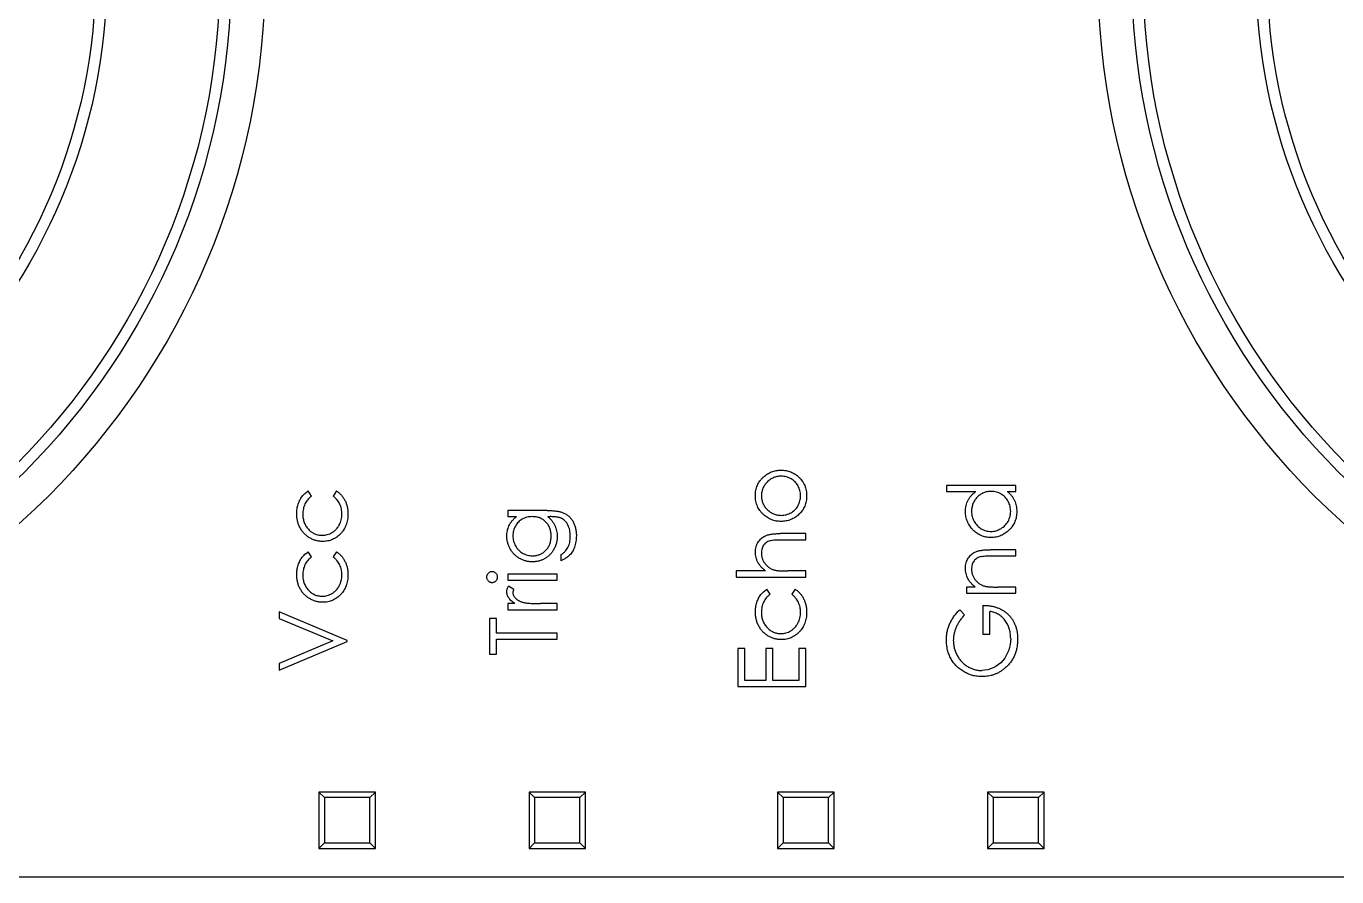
# Model space of a CAD drawing. Header units: millimetres. Extents: x 0 to 1189, y 0 to 841.
# Drawn here: x 247.9 to 321.5, y 386.9 to 434.6 of the extents above; entities that cross this region are included whole.
import ezdxf

# ---------------------------------------------------------------- set-up
doc = ezdxf.new("R2010")
doc.units = ezdxf.units.MM

msp = doc.modelspace()

# ---------------------------------------------------------------- linework, layer by layer
at = {"color": 7, "linetype": 'Continuous', "lineweight": 25}
for p, q in [((263.886, 408.244), (263.708, 408.53)), ((265.295, 408.53), (265.107, 408.244)), ((303.481, 408.847), (299.573, 408.847)), ((299.573, 408.847), (299.573, 408.506)), ((299.573, 408.506), (301.236, 408.506)), ((302.999, 408.506), (303.481, 408.506)), ((303.481, 408.506), (303.481, 408.847)), ((277.125, 407.431), (274.916, 407.431)), ((274.916, 407.431), (274.916, 407.089)), ((274.916, 407.089), (275.403, 407.089)), ((277.167, 407.089), (277.311, 407.089)), ((291.67, 406.137), (290.248, 406.137)), ((291.67, 405.795), (291.67, 406.137)), ((290.36, 405.795), (291.67, 405.795)), ((303.481, 405.233), (302.059, 405.233)), ((303.481, 404.891), (303.481, 405.233)), ((263.886, 404.825), (263.708, 405.111)), ((265.295, 405.111), (265.107, 404.825)), ((277.895, 404.94), (277.895, 404.598)), ((302.171, 404.891), (303.481, 404.891)), ((277.7, 403.865), (274.916, 403.865)), ((274.916, 403.865), (274.916, 403.523)), ((277.7, 403.523), (277.7, 403.865)), ((289.412, 404.036), (287.762, 404.036)), ((287.762, 404.036), (287.762, 403.694)), ((291.67, 404.036), (290.663, 404.036)), ((291.67, 403.694), (291.67, 404.036)), ((274.916, 403.523), (277.7, 403.523)), ((275.258, 402.994), (274.962, 403.181)), ((287.762, 403.694), (291.67, 403.694)), ((289.667, 402.724), (289.489, 403.01)), ((291.076, 403.01), (290.888, 402.724)), ((301.199, 403.132), (300.697, 403.132)), ((300.697, 403.132), (300.697, 402.791)), ((303.481, 403.132), (302.474, 403.132)), ((303.481, 402.791), (303.481, 403.132)), ((300.697, 402.791), (303.481, 402.791)), ((265.889, 400.128), (262.079, 401.74)), ((262.079, 401.74), (262.079, 401.374)), ((275.326, 402.204), (274.916, 402.204)), ((274.916, 402.204), (274.916, 401.862)), ((274.916, 401.862), (277.7, 401.862)), ((277.7, 402.204), (276.764, 402.204)), ((277.7, 401.862), (277.7, 402.204)), ((300.599, 401.569), (300.321, 401.862)), ((301.625, 402.107), (301.625, 400.495)), ((302.016, 400.495), (302.016, 401.765)), ((262.079, 401.374), (265.082, 400.104)), ((274.281, 401.374), (273.89, 401.374)), ((273.89, 401.374), (273.89, 399.371)), ((274.281, 400.544), (274.281, 401.374)), ((265.082, 400.104), (262.079, 398.834)), ((262.079, 398.468), (265.889, 400.08)), ((265.889, 400.08), (265.889, 400.128)), ((277.7, 400.544), (274.281, 400.544)), ((274.281, 400.202), (277.7, 400.202)), ((274.281, 399.371), (274.281, 400.202)), ((277.7, 400.202), (277.7, 400.544)), ((301.625, 400.495), (302.016, 400.495)), ((273.89, 399.371), (274.281, 399.371)), ((288.251, 399.689), (287.86, 399.689)), ((287.86, 399.689), (287.86, 397.54)), ((288.251, 397.882), (288.251, 399.689)), ((289.814, 399.689), (289.423, 399.689)), ((289.423, 399.689), (289.423, 397.882)), ((289.814, 397.882), (289.814, 399.689)), ((291.67, 399.689), (291.279, 399.689)), ((291.279, 399.689), (291.279, 397.882)), ((291.67, 397.54), (291.67, 399.689)), ((262.079, 398.834), (262.079, 398.468)), ((289.423, 397.882), (288.251, 397.882)), ((291.279, 397.882), (289.814, 397.882)), ((287.86, 397.54), (291.67, 397.54)), ((264.612, 391.306), (264.302, 391.617)), ((267.477, 391.617), (264.302, 391.617)), ((264.302, 391.617), (264.302, 388.442)), ((267.166, 391.306), (264.612, 391.306)), ((264.612, 391.306), (264.612, 388.753)), ((267.166, 391.306), (267.477, 391.617)), ((267.166, 388.753), (267.166, 391.306)), ((267.477, 388.442), (267.477, 391.617)), ((276.423, 391.306), (276.113, 391.617)), ((279.288, 391.617), (276.113, 391.617)), ((276.113, 391.617), (276.113, 388.442)), ((278.977, 391.306), (276.423, 391.306)), ((276.423, 391.306), (276.423, 388.753)), ((278.977, 391.306), (279.288, 391.617)), ((278.977, 388.753), (278.977, 391.306)), ((279.288, 388.442), (279.288, 391.617)), ((290.393, 391.306), (290.083, 391.617)), ((290.083, 391.617), (290.083, 388.442)), ((293.258, 391.617), (290.083, 391.617)), ((290.393, 391.306), (290.393, 388.753)), ((292.947, 391.306), (290.393, 391.306)), ((292.947, 391.306), (293.258, 391.617)), ((292.947, 388.753), (292.947, 391.306)), ((293.258, 388.442), (293.258, 391.617)), ((302.204, 391.306), (301.894, 391.617)), ((301.894, 391.617), (301.894, 388.442)), ((305.069, 391.617), (301.894, 391.617)), ((302.204, 391.306), (302.204, 388.753)), ((304.758, 391.306), (302.204, 391.306)), ((304.758, 391.306), (305.069, 391.617)), ((304.758, 388.753), (304.758, 391.306)), ((305.069, 388.442), (305.069, 391.617)), ((264.612, 388.753), (264.302, 388.442)), ((264.302, 388.442), (267.477, 388.442)), ((264.612, 388.753), (267.166, 388.753)), ((267.166, 388.753), (267.477, 388.442)), ((276.423, 388.753), (276.113, 388.442)), ((276.113, 388.442), (279.288, 388.442)), ((276.423, 388.753), (278.977, 388.753)), ((278.977, 388.753), (279.288, 388.442)), ((290.393, 388.753), (290.083, 388.442)), ((290.083, 388.442), (293.258, 388.442)), ((290.393, 388.753), (292.947, 388.753)), ((292.947, 388.753), (293.258, 388.442)), ((302.204, 388.753), (301.894, 388.442)), ((301.894, 388.442), (305.069, 388.442)), ((302.204, 388.753), (304.758, 388.753)), ((304.758, 388.753), (305.069, 388.442)), ((170.385, 386.855), (398.985, 386.855))]:
    msp.add_line(p, q, dxfattribs=at)
for centre, radius in [((219.685, 437.655), 41.593), ((349.685, 437.655), 41.593), ((219.685, 437.655), 39.688), ((219.685, 437.655), 39.053), ((349.685, 437.655), 39.688), ((349.685, 437.655), 39.053), ((219.685, 437.655), 32.703), ((349.685, 437.655), 32.703), ((219.685, 437.655), 32.068), ((349.685, 437.655), 32.068)]:
    msp.add_circle(centre, radius, dxfattribs=at)
for points, knots in [([(289.296, 409.321), (289.331, 409.351), (289.4, 409.411), (289.513, 409.489), (289.629, 409.555), (289.752, 409.609), (289.878, 409.651), (290.01, 409.681), (290.146, 409.699), (290.239, 409.701), (290.286, 409.702)], [0, 0, 0, 0, 0.128157, 0.253834, 0.376506, 0.498534, 0.621368, 0.744565, 0.870634, 1, 1, 1, 1]), ([(290.286, 409.702), (290.333, 409.701), (290.426, 409.699), (290.563, 409.679), (290.696, 409.648), (290.824, 409.604), (290.948, 409.547), (291.067, 409.477), (291.182, 409.395), (291.291, 409.301), (291.391, 409.197), (291.478, 409.085), (291.553, 408.966), (291.614, 408.839), (291.661, 408.705), (291.695, 408.564), (291.715, 408.416), (291.718, 408.315), (291.719, 408.263)], [0, 0, 0, 0, 0.062416, 0.123337, 0.183265, 0.243172, 0.302898, 0.363774, 0.425605, 0.489659, 0.553785, 0.616222, 0.677854, 0.739517, 0.802097, 0.865866, 0.931508, 1, 1, 1, 1]), ([(288.837, 408.263), (288.838, 408.315), (288.84, 408.418), (288.864, 408.568), (288.899, 408.711), (288.948, 408.848), (289.015, 408.977), (289.093, 409.099), (289.187, 409.216), (289.259, 409.285), (289.296, 409.321)], [0, 0, 0, 0, 0.131751, 0.258332, 0.382134, 0.503804, 0.624693, 0.746871, 0.871514, 1, 1, 1, 1]), ([(290.288, 409.36), (290.25, 409.359), (290.176, 409.357), (290.067, 409.341), (289.962, 409.316), (289.861, 409.281), (289.764, 409.235), (289.673, 409.178), (289.584, 409.112), (289.502, 409.036), (289.426, 408.954), (289.36, 408.867), (289.304, 408.775), (289.258, 408.68), (289.223, 408.581), (289.198, 408.478), (289.182, 408.371), (289.18, 408.298), (289.179, 408.261)], [0, 0, 0, 0, 0.065186, 0.128276, 0.190274, 0.251358, 0.312756, 0.374782, 0.437959, 0.503038, 0.568117, 0.630943, 0.692363, 0.752969, 0.813638, 0.874353, 0.936572, 1, 1, 1, 1]), ([(291.377, 408.261), (291.376, 408.311), (291.373, 408.408), (291.345, 408.55), (291.301, 408.686), (291.24, 408.814), (291.163, 408.934), (291.071, 409.042), (290.963, 409.135), (290.842, 409.215), (290.713, 409.28), (290.576, 409.327), (290.433, 409.355), (290.337, 409.359), (290.288, 409.36)], [0, 0, 0, 0, 0.085606, 0.168983, 0.250908, 0.333708, 0.416005, 0.49766, 0.579893, 0.663902, 0.748466, 0.831791, 0.915252, 1, 1, 1, 1]), ([(263.056, 407.255), (263.057, 407.301), (263.059, 407.392), (263.076, 407.527), (263.101, 407.66), (263.139, 407.788), (263.184, 407.911), (263.236, 408.026), (263.294, 408.131), (263.359, 408.226), (263.433, 408.313), (263.516, 408.393), (263.607, 408.467), (263.674, 408.509), (263.708, 408.53)], [0, 0, 0, 0, 0.091262, 0.182067, 0.271888, 0.362021, 0.450031, 0.533934, 0.613304, 0.689893, 0.765431, 0.841449, 0.919739, 1, 1, 1, 1]), ([(263.886, 408.244), (263.847, 408.212), (263.771, 408.151), (263.671, 408.043), (263.586, 407.929), (263.517, 407.806), (263.463, 407.674), (263.426, 407.533), (263.402, 407.384), (263.399, 407.282), (263.398, 407.23)], [0, 0, 0, 0, 0.128324, 0.252584, 0.373506, 0.493364, 0.614609, 0.73847, 0.865995, 1, 1, 1, 1]), ([(265.596, 407.233), (265.595, 407.283), (265.592, 407.382), (265.568, 407.527), (265.53, 407.665), (265.476, 407.796), (265.407, 407.92), (265.322, 408.036), (265.223, 408.146), (265.146, 408.211), (265.107, 408.244)], [0, 0, 0, 0, 0.129981, 0.255447, 0.377298, 0.498442, 0.619372, 0.741857, 0.868564, 1, 1, 1, 1]), ([(265.295, 408.53), (265.32, 408.513), (265.37, 408.479), (265.44, 408.423), (265.506, 408.361), (265.567, 408.296), (265.625, 408.227), (265.677, 408.153), (265.726, 408.075), (265.77, 407.993), (265.81, 407.908), (265.844, 407.82), (265.873, 407.728), (265.897, 407.634), (265.915, 407.536), (265.928, 407.436), (265.937, 407.332), (265.938, 407.263), (265.938, 407.227)], [0, 0, 0, 0, 0.059633, 0.119069, 0.178197, 0.236957, 0.295932, 0.355856, 0.416473, 0.477742, 0.539903, 0.602538, 0.665422, 0.729765, 0.794829, 0.861827, 0.930011, 1, 1, 1, 1]), ([(289.298, 407.202), (289.261, 407.237), (289.188, 407.307), (289.095, 407.424), (289.015, 407.546), (288.95, 407.676), (288.899, 407.813), (288.863, 407.957), (288.84, 408.108), (288.838, 408.211), (288.837, 408.263)], [0, 0, 0, 0, 0.128498, 0.252713, 0.374819, 0.496436, 0.617911, 0.741288, 0.8687, 1, 1, 1, 1]), ([(289.179, 408.261), (289.18, 408.224), (289.182, 408.151), (289.198, 408.044), (289.223, 407.941), (289.258, 407.841), (289.304, 407.746), (289.36, 407.654), (289.426, 407.567), (289.502, 407.485), (289.585, 407.41), (289.673, 407.344), (289.765, 407.287), (289.861, 407.241), (289.962, 407.206), (290.067, 407.181), (290.176, 407.165), (290.25, 407.163), (290.288, 407.162)], [0, 0, 0, 0, 0.063847, 0.126046, 0.187169, 0.247404, 0.308386, 0.369786, 0.432592, 0.49765, 0.562411, 0.625569, 0.687345, 0.748723, 0.809788, 0.871765, 0.934835, 1, 1, 1, 1]), ([(291.719, 408.263), (291.718, 408.211), (291.715, 408.109), (291.695, 407.96), (291.661, 407.819), (291.614, 407.685), (291.553, 407.557), (291.479, 407.438), (291.391, 407.325), (291.291, 407.222), (291.182, 407.128), (291.067, 407.046), (290.948, 406.976), (290.824, 406.919), (290.696, 406.875), (290.563, 406.844), (290.426, 406.824), (290.333, 406.821), (290.286, 406.82)], [0, 0, 0, 0, 0.0687423, 0.1346352, 0.1983242, 0.260825, 0.3227136, 0.3845545, 0.4469129, 0.5109576, 0.5749307, 0.6366845, 0.6974831, 0.7571338, 0.8169657, 0.8768184, 0.9376626, 1, 1, 1, 1]), ([(290.288, 407.162), (290.337, 407.164), (290.433, 407.168), (290.576, 407.196), (290.712, 407.243), (290.843, 407.307), (290.963, 407.387), (291.07, 407.481), (291.163, 407.588), (291.24, 407.708), (291.301, 407.836), (291.345, 407.973), (291.373, 408.115), (291.376, 408.212), (291.377, 408.261)], [0, 0, 0, 0, 0.084733, 0.168179, 0.251488, 0.335841, 0.419834, 0.502345, 0.583649, 0.665931, 0.748717, 0.831047, 0.91441, 1, 1, 1, 1]), ([(300.648, 407.379), (300.65, 407.436), (300.653, 407.547), (300.681, 407.71), (300.727, 407.865), (300.791, 408.012), (300.876, 408.149), (300.977, 408.279), (301.098, 408.398), (301.189, 408.469), (301.236, 408.506)], [0, 0, 0, 0, 0.128867, 0.252951, 0.373994, 0.49387, 0.614804, 0.738546, 0.86626, 1, 1, 1, 1]), ([(302.095, 408.506), (302.057, 408.505), (301.981, 408.502), (301.87, 408.487), (301.763, 408.462), (301.662, 408.427), (301.565, 408.38), (301.473, 408.325), (301.386, 408.258), (301.305, 408.182), (301.232, 408.1), (301.166, 408.012), (301.112, 407.918), (301.067, 407.82), (301.032, 407.718), (301.008, 407.61), (300.992, 407.499), (300.991, 407.422), (300.99, 407.384)], [0, 0, 0, 0, 0.065634, 0.129188, 0.191219, 0.251913, 0.312507, 0.373494, 0.435152, 0.498741, 0.562095, 0.624187, 0.685476, 0.746097, 0.807612, 0.869967, 0.933951, 1, 1, 1, 1]), ([(303.188, 407.381), (303.186, 407.43), (303.182, 407.528), (303.155, 407.674), (303.109, 407.815), (303.046, 407.949), (302.968, 408.075), (302.876, 408.187), (302.771, 408.283), (302.653, 408.363), (302.525, 408.427), (302.389, 408.473), (302.244, 408.5), (302.145, 408.504), (302.095, 408.506)], [0, 0, 0, 0, 0.084823, 0.168704, 0.252748, 0.338456, 0.42334, 0.505813, 0.586129, 0.667469, 0.748852, 0.830411, 0.913435, 1, 1, 1, 1]), ([(302.999, 408.506), (303.043, 408.467), (303.128, 408.391), (303.24, 408.267), (303.331, 408.133), (303.405, 407.993), (303.461, 407.846), (303.501, 407.693), (303.526, 407.533), (303.529, 407.424), (303.53, 407.368)], [0, 0, 0, 0, 0.134291, 0.26246, 0.386305, 0.507193, 0.627322, 0.748159, 0.872377, 1, 1, 1, 1]), ([(277.125, 407.431), (277.172, 407.431), (277.263, 407.43), (277.395, 407.426), (277.516, 407.417), (277.628, 407.407), (277.73, 407.393), (277.822, 407.375), (277.904, 407.355), (277.955, 407.338), (277.979, 407.329)], [0, 0, 0, 0, 0.163445, 0.315489, 0.456291, 0.585864, 0.705429, 0.813371, 0.911718, 1, 1, 1, 1]), ([(300.99, 407.384), (300.992, 407.334), (300.995, 407.235), (301.023, 407.09), (301.068, 406.952), (301.13, 406.82), (301.21, 406.698), (301.304, 406.587), (301.413, 406.491), (301.535, 406.408), (301.665, 406.341), (301.802, 406.294), (301.942, 406.263), (302.037, 406.26), (302.085, 406.259)], [0, 0, 0, 0, 0.085928, 0.169607, 0.252496, 0.336272, 0.419777, 0.50203, 0.585103, 0.669819, 0.754165, 0.836645, 0.918003, 1, 1, 1, 1]), ([(264.52, 405.697), (264.487, 405.697), (264.422, 405.698), (264.325, 405.709), (264.229, 405.723), (264.136, 405.747), (264.044, 405.775), (263.954, 405.81), (263.866, 405.852), (263.78, 405.899), (263.697, 405.952), (263.619, 406.011), (263.544, 406.073), (263.476, 406.141), (263.411, 406.213), (263.352, 406.29), (263.297, 406.373), (263.246, 406.459), (263.201, 406.549), (263.163, 406.642), (263.129, 406.738), (263.103, 406.837), (263.081, 406.937), (263.067, 407.041), (263.058, 407.147), (263.056, 407.219), (263.056, 407.255)], [0, 0, 0, 0, 0.041291, 0.082136, 0.122636, 0.162831, 0.203007, 0.243526, 0.284173, 0.32541, 0.366855, 0.407551, 0.448187, 0.488683, 0.529015, 0.569843, 0.61137, 0.653238, 0.695446, 0.737751, 0.780043, 0.822807, 0.865978, 0.909595, 0.954231, 1, 1, 1, 1]), ([(263.398, 407.23), (263.399, 407.188), (263.401, 407.106), (263.415, 406.985), (263.441, 406.87), (263.475, 406.761), (263.521, 406.656), (263.576, 406.558), (263.64, 406.464), (263.715, 406.377), (263.796, 406.298), (263.882, 406.229), (263.972, 406.169), (264.068, 406.122), (264.167, 406.084), (264.271, 406.059), (264.379, 406.042), (264.452, 406.04), (264.489, 406.039)], [0, 0, 0, 0, 0.069522, 0.136921, 0.201969, 0.265462, 0.328248, 0.390817, 0.45355, 0.517542, 0.580738, 0.641922, 0.701597, 0.760313, 0.818757, 0.877718, 0.938094, 1, 1, 1, 1]), ([(264.489, 406.039), (264.538, 406.041), (264.635, 406.045), (264.778, 406.074), (264.916, 406.124), (265.048, 406.192), (265.171, 406.277), (265.281, 406.377), (265.376, 406.493), (265.455, 406.622), (265.518, 406.762), (265.563, 406.912), (265.591, 407.069), (265.594, 407.177), (265.596, 407.233)], [0, 0, 0, 0, 0.080524, 0.160375, 0.240333, 0.322539, 0.405033, 0.486605, 0.567872, 0.651338, 0.736242, 0.821532, 0.909006, 1, 1, 1, 1]), ([(265.938, 407.227), (265.937, 407.173), (265.935, 407.067), (265.914, 406.912), (265.883, 406.764), (265.838, 406.623), (265.778, 406.489), (265.707, 406.362), (265.623, 406.242), (265.526, 406.131), (265.421, 406.029), (265.309, 405.94), (265.191, 405.865), (265.068, 405.804), (264.939, 405.755), (264.804, 405.722), (264.664, 405.701), (264.568, 405.698), (264.52, 405.697)], [0, 0, 0, 0, 0.0695685, 0.1363548, 0.2011247, 0.264488, 0.3271833, 0.3895787, 0.4521728, 0.5158754, 0.5791878, 0.6401324, 0.6999902, 0.7586503, 0.8177942, 0.8769663, 0.9376253, 1, 1, 1, 1]), ([(274.867, 405.987), (274.868, 406.038), (274.871, 406.139), (274.894, 406.288), (274.931, 406.432), (274.983, 406.571), (275.054, 406.707), (275.148, 406.839), (275.266, 406.968), (275.356, 407.048), (275.403, 407.089)], [0, 0, 0, 0, 0.120911, 0.238762, 0.354755, 0.470359, 0.589144, 0.716329, 0.852445, 1, 1, 1, 1]), ([(276.293, 407.089), (276.242, 407.088), (276.143, 407.085), (275.998, 407.058), (275.862, 407.014), (275.735, 406.954), (275.619, 406.878), (275.516, 406.785), (275.423, 406.68), (275.348, 406.56), (275.286, 406.432), (275.241, 406.297), (275.214, 406.157), (275.211, 406.062), (275.209, 406.014)], [0, 0, 0, 0, 0.089223, 0.174311, 0.257557, 0.339857, 0.421309, 0.501538, 0.582775, 0.666348, 0.750246, 0.83278, 0.915666, 1, 1, 1, 1]), ([(277.358, 405.994), (277.357, 406.034), (277.356, 406.113), (277.342, 406.228), (277.319, 406.337), (277.287, 406.439), (277.246, 406.536), (277.194, 406.627), (277.135, 406.712), (277.066, 406.789), (276.989, 406.86), (276.907, 406.921), (276.818, 406.973), (276.725, 407.016), (276.625, 407.049), (276.519, 407.071), (276.408, 407.087), (276.332, 407.088), (276.293, 407.089)], [0, 0, 0, 0, 0.070121, 0.137122, 0.201487, 0.263765, 0.32456, 0.384739, 0.444905, 0.505232, 0.565494, 0.6251, 0.68435, 0.743883, 0.804608, 0.867239, 0.932094, 1, 1, 1, 1]), ([(277.167, 407.089), (277.208, 407.054), (277.29, 406.985), (277.397, 406.867), (277.489, 406.737), (277.565, 406.596), (277.625, 406.448), (277.668, 406.295), (277.696, 406.137), (277.699, 406.03), (277.7, 405.976)], [0, 0, 0, 0, 0.126584, 0.250941, 0.374443, 0.499573, 0.624733, 0.748994, 0.873157, 1, 1, 1, 1]), ([(278.433, 405.987), (278.431, 406.047), (278.428, 406.161), (278.404, 406.327), (278.363, 406.478), (278.305, 406.613), (278.235, 406.732), (278.157, 406.835), (278.069, 406.917), (277.987, 406.973), (277.915, 407.008), (277.852, 407.03), (277.782, 407.047), (277.703, 407.063), (277.617, 407.075), (277.522, 407.083), (277.419, 407.088), (277.348, 407.089), (277.311, 407.089)], [0, 0, 0, 0, 0.09818, 0.189281, 0.274487, 0.355219, 0.431123, 0.501038, 0.566565, 0.629684, 0.662677, 0.698735, 0.738584, 0.782147, 0.830394, 0.882567, 0.939223, 1, 1, 1, 1]), ([(277.979, 407.329), (278.011, 407.317), (278.072, 407.293), (278.16, 407.248), (278.242, 407.198), (278.319, 407.141), (278.389, 407.076), (278.456, 407.007), (278.515, 406.93), (278.569, 406.847), (278.618, 406.759), (278.66, 406.666), (278.695, 406.569), (278.724, 406.467), (278.747, 406.362), (278.763, 406.251), (278.773, 406.137), (278.774, 406.059), (278.775, 406.02)], [0, 0, 0, 0, 0.0613766, 0.1209181, 0.1794409, 0.2376295, 0.2959669, 0.3542523, 0.4132894, 0.4738449, 0.5351102, 0.5969826, 0.6598608, 0.724251, 0.7899917, 0.857734, 0.9278221, 1, 1, 1, 1]), ([(290.286, 406.82), (290.239, 406.822), (290.147, 406.824), (290.011, 406.842), (289.879, 406.871), (289.753, 406.914), (289.632, 406.967), (289.515, 407.033), (289.402, 407.111), (289.333, 407.172), (289.298, 407.202)], [0, 0, 0, 0, 0.128922, 0.255244, 0.378688, 0.500432, 0.622705, 0.746235, 0.871586, 1, 1, 1, 1]), ([(302.081, 405.917), (302.033, 405.918), (301.937, 405.921), (301.796, 405.941), (301.661, 405.975), (301.531, 406.022), (301.407, 406.083), (301.287, 406.157), (301.173, 406.244), (301.067, 406.344), (300.969, 406.453), (300.883, 406.569), (300.81, 406.691), (300.751, 406.818), (300.704, 406.951), (300.671, 407.089), (300.652, 407.232), (300.649, 407.33), (300.648, 407.379)], [0, 0, 0, 0, 0.063775, 0.126079, 0.186904, 0.247574, 0.308003, 0.369132, 0.432033, 0.496791, 0.561611, 0.624914, 0.686726, 0.748079, 0.809582, 0.871631, 0.934886, 1, 1, 1, 1]), ([(303.53, 407.368), (303.529, 407.319), (303.526, 407.222), (303.505, 407.08), (303.473, 406.942), (303.427, 406.81), (303.367, 406.684), (303.294, 406.564), (303.208, 406.448), (303.109, 406.34), (303.002, 406.241), (302.888, 406.154), (302.767, 406.081), (302.641, 406.021), (302.509, 405.974), (302.371, 405.941), (302.228, 405.921), (302.131, 405.918), (302.081, 405.917)], [0, 0, 0, 0, 0.06462, 0.127433, 0.189004, 0.24993, 0.310668, 0.372329, 0.434939, 0.499576, 0.564191, 0.626735, 0.688109, 0.749294, 0.810331, 0.871901, 0.935046, 1, 1, 1, 1]), ([(302.085, 406.259), (302.133, 406.261), (302.227, 406.265), (302.367, 406.294), (302.504, 406.343), (302.636, 406.409), (302.758, 406.493), (302.87, 406.589), (302.965, 406.701), (303.045, 406.824), (303.109, 406.955), (303.154, 407.093), (303.183, 407.235), (303.186, 407.332), (303.188, 407.381)], [0, 0, 0, 0, 0.081596, 0.162873, 0.245092, 0.330422, 0.416116, 0.499851, 0.583013, 0.66713, 0.751291, 0.833771, 0.916249, 1, 1, 1, 1]), ([(276.299, 404.549), (276.267, 404.55), (276.204, 404.551), (276.111, 404.56), (276.018, 404.574), (275.928, 404.596), (275.84, 404.623), (275.753, 404.656), (275.667, 404.695), (275.584, 404.74), (275.503, 404.79), (275.427, 404.845), (275.355, 404.905), (275.287, 404.969), (275.223, 405.038), (275.164, 405.111), (275.109, 405.189), (275.059, 405.271), (275.015, 405.356), (274.974, 405.443), (274.942, 405.531), (274.914, 405.619), (274.894, 405.71), (274.878, 405.801), (274.869, 405.894), (274.868, 405.956), (274.867, 405.987)], [0, 0, 0, 0, 0.042034, 0.083905, 0.125069, 0.166158, 0.20721, 0.248491, 0.289878, 0.33217, 0.374476, 0.416225, 0.45761, 0.499073, 0.540553, 0.582249, 0.62455, 0.667433, 0.710323, 0.752467, 0.794065, 0.835216, 0.876228, 0.917446, 0.958643, 1, 1, 1, 1]), ([(275.209, 406.014), (275.211, 405.964), (275.214, 405.865), (275.243, 405.72), (275.288, 405.58), (275.351, 405.447), (275.431, 405.324), (275.526, 405.214), (275.634, 405.118), (275.755, 405.036), (275.886, 404.971), (276.024, 404.926), (276.166, 404.896), (276.263, 404.893), (276.312, 404.891)], [0, 0, 0, 0, 0.085516, 0.169303, 0.252209, 0.336557, 0.42063, 0.502772, 0.584832, 0.668294, 0.751846, 0.834061, 0.916223, 1, 1, 1, 1]), ([(277.7, 405.976), (277.699, 405.944), (277.698, 405.881), (277.69, 405.787), (277.674, 405.695), (277.654, 405.603), (277.627, 405.514), (277.595, 405.426), (277.556, 405.339), (277.512, 405.254), (277.462, 405.173), (277.409, 405.096), (277.351, 405.023), (277.29, 404.955), (277.224, 404.893), (277.154, 404.834), (277.08, 404.781), (277.002, 404.732), (276.921, 404.689), (276.838, 404.652), (276.753, 404.62), (276.666, 404.594), (276.577, 404.574), (276.486, 404.559), (276.393, 404.551), (276.33, 404.55), (276.299, 404.549)], [0, 0, 0, 0, 0.042863, 0.085187, 0.127219, 0.169041, 0.210896, 0.252856, 0.295658, 0.338581, 0.38149, 0.423606, 0.465089, 0.506333, 0.547059, 0.587693, 0.628691, 0.669961, 0.711048, 0.752006, 0.792681, 0.833453, 0.874196, 0.915497, 0.95748, 1, 1, 1, 1]), ([(276.312, 404.891), (276.349, 404.892), (276.422, 404.893), (276.529, 404.908), (276.63, 404.933), (276.727, 404.966), (276.819, 405.009), (276.906, 405.062), (276.987, 405.125), (277.063, 405.197), (277.133, 405.276), (277.194, 405.361), (277.243, 405.454), (277.286, 405.55), (277.318, 405.654), (277.342, 405.762), (277.356, 405.876), (277.357, 405.954), (277.358, 405.994)], [0, 0, 0, 0, 0.064982, 0.1278, 0.189053, 0.248813, 0.307703, 0.366987, 0.42735, 0.488803, 0.550681, 0.612052, 0.673375, 0.734934, 0.797813, 0.862894, 0.930097, 1, 1, 1, 1]), ([(278.775, 406.02), (278.774, 405.962), (278.772, 405.85), (278.752, 405.686), (278.72, 405.53), (278.675, 405.385), (278.62, 405.25), (278.556, 405.128), (278.483, 405.02), (278.4, 404.922), (278.3, 404.833), (278.184, 404.75), (278.048, 404.669), (277.948, 404.622), (277.895, 404.598)], [0, 0, 0, 0, 0.096488, 0.188417, 0.276865, 0.362159, 0.443456, 0.520182, 0.592724, 0.662929, 0.735428, 0.814887, 0.903064, 1, 1, 1, 1]), ([(277.895, 404.94), (277.939, 404.967), (278.024, 405.021), (278.135, 405.121), (278.229, 405.232), (278.305, 405.355), (278.363, 405.492), (278.404, 405.644), (278.428, 405.811), (278.431, 405.927), (278.433, 405.987)], [0, 0, 0, 0, 0.124736, 0.243843, 0.35972, 0.474789, 0.593462, 0.719307, 0.853832, 1, 1, 1, 1]), ([(288.837, 405.095), (288.839, 405.147), (288.842, 405.248), (288.873, 405.394), (288.922, 405.532), (288.991, 405.659), (289.077, 405.773), (289.176, 405.873), (289.29, 405.957), (289.396, 406.013), (289.49, 406.049), (289.571, 406.072), (289.661, 406.092), (289.76, 406.109), (289.869, 406.12), (289.987, 406.13), (290.115, 406.136), (290.203, 406.136), (290.248, 406.137)], [0, 0, 0, 0, 0.077236, 0.151245, 0.22342, 0.29547, 0.3669, 0.43705, 0.506651, 0.577825, 0.615876, 0.658016, 0.703748, 0.754057, 0.808962, 0.867901, 0.931695, 1, 1, 1, 1]), ([(289.727, 405.755), (289.684, 405.743), (289.601, 405.719), (289.488, 405.663), (289.392, 405.594), (289.313, 405.509), (289.252, 405.41), (289.209, 405.297), (289.183, 405.171), (289.18, 405.082), (289.179, 405.035)], [0, 0, 0, 0, 0.136267, 0.26128, 0.379595, 0.494345, 0.60984, 0.729869, 0.859203, 1, 1, 1, 1]), ([(289.727, 405.755), (289.779, 405.766), (289.832, 405.774), (289.884, 405.779), (289.937, 405.784), (289.99, 405.787), (290.043, 405.789), (290.149, 405.794), (290.255, 405.794), (290.36, 405.795)], [0, 0, 0, 0, 0.0000318772, 0.0000318772, 0.0000318772, 0.0000636547, 0.0000636547, 0.0000636547, 0.0001270092, 0.0001270092, 0.0001270092, 0.0001270092]), ([(300.648, 404.192), (300.65, 404.243), (300.653, 404.344), (300.684, 404.491), (300.733, 404.628), (300.802, 404.755), (300.888, 404.87), (300.987, 404.97), (301.101, 405.053), (301.208, 405.109), (301.302, 405.145), (301.383, 405.169), (301.473, 405.188), (301.573, 405.205), (301.681, 405.217), (301.799, 405.226), (301.926, 405.232), (302.014, 405.233), (302.059, 405.233)], [0, 0, 0, 0, 0.07724, 0.151254, 0.223434, 0.295488, 0.366922, 0.437076, 0.506681, 0.578197, 0.616607, 0.658384, 0.704491, 0.754803, 0.809332, 0.868275, 0.932073, 1, 1, 1, 1]), ([(263.056, 403.836), (263.057, 403.882), (263.059, 403.973), (263.076, 404.108), (263.101, 404.241), (263.139, 404.369), (263.184, 404.492), (263.236, 404.607), (263.294, 404.711), (263.359, 404.807), (263.433, 404.894), (263.516, 404.974), (263.607, 405.048), (263.674, 405.09), (263.708, 405.111)], [0, 0, 0, 0, 0.091262, 0.182067, 0.271888, 0.362021, 0.450031, 0.533934, 0.613304, 0.689893, 0.765431, 0.841449, 0.919739, 1, 1, 1, 1]), ([(263.886, 404.825), (263.847, 404.793), (263.771, 404.731), (263.671, 404.624), (263.586, 404.51), (263.517, 404.387), (263.463, 404.254), (263.426, 404.114), (263.402, 403.965), (263.399, 403.863), (263.398, 403.811)], [0, 0, 0, 0, 0.128324, 0.252584, 0.373506, 0.493364, 0.614609, 0.73847, 0.865995, 1, 1, 1, 1]), ([(265.596, 403.813), (265.595, 403.864), (265.592, 403.963), (265.568, 404.108), (265.53, 404.246), (265.476, 404.377), (265.407, 404.501), (265.322, 404.617), (265.223, 404.727), (265.146, 404.792), (265.107, 404.825)], [0, 0, 0, 0, 0.129981, 0.255447, 0.377298, 0.498442, 0.619372, 0.741857, 0.868564, 1, 1, 1, 1]), ([(265.295, 405.111), (265.32, 405.094), (265.37, 405.06), (265.44, 405.003), (265.506, 404.942), (265.567, 404.877), (265.625, 404.808), (265.677, 404.734), (265.726, 404.656), (265.77, 404.574), (265.81, 404.489), (265.844, 404.4), (265.873, 404.309), (265.897, 404.215), (265.915, 404.117), (265.928, 404.017), (265.937, 403.913), (265.938, 403.843), (265.938, 403.808)], [0, 0, 0, 0, 0.059633, 0.119069, 0.178197, 0.236957, 0.295932, 0.355856, 0.416473, 0.477742, 0.539903, 0.602538, 0.665422, 0.729765, 0.794829, 0.861827, 0.930011, 1, 1, 1, 1]), ([(289.412, 404.036), (289.366, 404.073), (289.276, 404.144), (289.16, 404.265), (289.059, 404.388), (288.978, 404.519), (288.914, 404.655), (288.87, 404.797), (288.842, 404.945), (288.839, 405.045), (288.837, 405.095)], [0, 0, 0, 0, 0.140704, 0.273958, 0.400629, 0.522804, 0.641767, 0.760002, 0.878421, 1, 1, 1, 1]), ([(289.179, 405.035), (289.179, 405.008), (289.18, 404.953), (289.191, 404.873), (289.207, 404.794), (289.231, 404.718), (289.261, 404.644), (289.297, 404.572), (289.341, 404.503), (289.39, 404.436), (289.445, 404.374), (289.502, 404.316), (289.563, 404.264), (289.627, 404.217), (289.695, 404.176), (289.766, 404.141), (289.839, 404.111), (289.891, 404.096), (289.916, 404.089)], [0, 0, 0, 0, 0.064023, 0.1267, 0.189094, 0.250549, 0.312483, 0.374212, 0.437823, 0.502633, 0.567724, 0.630558, 0.692757, 0.754256, 0.815111, 0.876045, 0.937979, 1, 1, 1, 1]), ([(301.538, 404.85), (301.495, 404.839), (301.412, 404.817), (301.299, 404.761), (301.203, 404.692), (301.124, 404.607), (301.063, 404.508), (301.02, 404.395), (300.994, 404.268), (300.991, 404.179), (300.99, 404.132)], [0, 0, 0, 0, 0.135529, 0.260158, 0.378433, 0.493142, 0.609254, 0.729962, 0.859251, 1, 1, 1, 1]), ([(301.538, 404.85), (301.59, 404.862), (301.643, 404.869), (301.695, 404.874), (301.748, 404.879), (301.801, 404.883), (301.854, 404.885), (301.96, 404.89), (302.066, 404.89), (302.171, 404.891)], [0, 0, 0, 0, 0.0000318824, 0.0000318824, 0.0000318824, 0.0000636715, 0.0000636715, 0.0000636715, 0.0001270263, 0.0001270263, 0.0001270263, 0.0001270263]), ([(264.52, 402.278), (264.487, 402.278), (264.422, 402.279), (264.325, 402.29), (264.229, 402.304), (264.136, 402.328), (264.044, 402.356), (263.954, 402.391), (263.866, 402.433), (263.78, 402.48), (263.697, 402.533), (263.619, 402.591), (263.544, 402.654), (263.476, 402.722), (263.411, 402.794), (263.352, 402.871), (263.297, 402.954), (263.246, 403.04), (263.201, 403.13), (263.163, 403.223), (263.129, 403.319), (263.103, 403.417), (263.081, 403.518), (263.067, 403.622), (263.058, 403.728), (263.056, 403.8), (263.056, 403.836)], [0, 0, 0, 0, 0.041291, 0.082136, 0.122636, 0.162831, 0.203007, 0.243526, 0.284173, 0.32541, 0.366855, 0.407551, 0.448187, 0.488683, 0.529015, 0.569843, 0.61137, 0.653238, 0.695446, 0.737751, 0.780043, 0.822807, 0.865978, 0.909595, 0.954231, 1, 1, 1, 1]), ([(263.398, 403.811), (263.399, 403.769), (263.401, 403.687), (263.415, 403.566), (263.441, 403.451), (263.475, 403.341), (263.521, 403.237), (263.576, 403.138), (263.64, 403.044), (263.715, 402.958), (263.796, 402.878), (263.882, 402.81), (263.972, 402.75), (264.068, 402.703), (264.167, 402.665), (264.271, 402.639), (264.379, 402.623), (264.452, 402.621), (264.489, 402.62)], [0, 0, 0, 0, 0.069522, 0.136921, 0.201969, 0.265462, 0.328248, 0.390817, 0.45355, 0.517542, 0.580738, 0.641922, 0.701597, 0.760313, 0.818757, 0.877718, 0.938094, 1, 1, 1, 1]), ([(264.489, 402.62), (264.538, 402.622), (264.635, 402.625), (264.778, 402.655), (264.916, 402.705), (265.048, 402.772), (265.171, 402.858), (265.281, 402.958), (265.376, 403.074), (265.455, 403.203), (265.518, 403.343), (265.563, 403.492), (265.591, 403.65), (265.594, 403.758), (265.596, 403.813)], [0, 0, 0, 0, 0.080524, 0.160375, 0.240333, 0.322539, 0.405033, 0.486605, 0.567872, 0.651338, 0.736242, 0.821532, 0.909006, 1, 1, 1, 1]), ([(265.938, 403.808), (265.937, 403.754), (265.935, 403.648), (265.914, 403.493), (265.883, 403.345), (265.838, 403.204), (265.778, 403.07), (265.707, 402.942), (265.623, 402.823), (265.526, 402.711), (265.421, 402.61), (265.309, 402.521), (265.191, 402.446), (265.068, 402.384), (264.939, 402.336), (264.804, 402.303), (264.664, 402.281), (264.568, 402.279), (264.52, 402.278)], [0, 0, 0, 0, 0.0695685, 0.1363548, 0.2011247, 0.264488, 0.3271833, 0.3895787, 0.4521728, 0.5158754, 0.5791878, 0.6401324, 0.6999902, 0.7586503, 0.8177942, 0.8769663, 0.9376253, 1, 1, 1, 1]), ([(273.743, 403.693), (273.744, 403.714), (273.746, 403.755), (273.763, 403.816), (273.791, 403.87), (273.828, 403.919), (273.873, 403.96), (273.924, 403.99), (273.98, 404.008), (274.018, 404.011), (274.038, 404.012)], [0, 0, 0, 0, 0.131899, 0.258284, 0.384341, 0.51198, 0.638632, 0.75923, 0.877412, 1, 1, 1, 1]), ([(274.038, 404.012), (274.057, 404.011), (274.095, 404.008), (274.15, 403.99), (274.201, 403.96), (274.245, 403.919), (274.282, 403.87), (274.31, 403.816), (274.327, 403.755), (274.329, 403.714), (274.33, 403.693)], [0, 0, 0, 0, 0.1201621, 0.2375463, 0.3574971, 0.4849171, 0.6133293, 0.7401504, 0.8673013, 1, 1, 1, 1]), ([(289.916, 404.089), (289.935, 404.085), (289.975, 404.075), (290.042, 404.065), (290.119, 404.056), (290.207, 404.048), (290.306, 404.044), (290.415, 404.039), (290.536, 404.037), (290.62, 404.036), (290.663, 404.036)], [0, 0, 0, 0, 0.075999, 0.165611, 0.269045, 0.387448, 0.518827, 0.665394, 0.825083, 1, 1, 1, 1]), ([(301.199, 403.132), (301.153, 403.169), (301.065, 403.24), (300.95, 403.358), (300.853, 403.482), (300.777, 403.613), (300.719, 403.75), (300.678, 403.892), (300.653, 404.04), (300.65, 404.141), (300.648, 404.192)], [0, 0, 0, 0, 0.140984, 0.273154, 0.398955, 0.519903, 0.63809, 0.756575, 0.876853, 1, 1, 1, 1]), ([(300.99, 404.132), (300.99, 404.105), (300.991, 404.05), (301.002, 403.97), (301.018, 403.891), (301.042, 403.815), (301.072, 403.741), (301.108, 403.669), (301.152, 403.599), (301.201, 403.532), (301.256, 403.47), (301.313, 403.412), (301.374, 403.36), (301.438, 403.313), (301.506, 403.273), (301.577, 403.237), (301.65, 403.207), (301.702, 403.193), (301.727, 403.185)], [0, 0, 0, 0, 0.063989, 0.126633, 0.188994, 0.250417, 0.312317, 0.374543, 0.43812, 0.502896, 0.567953, 0.630753, 0.69292, 0.754386, 0.815209, 0.876111, 0.938012, 1, 1, 1, 1]), ([(274.038, 403.377), (274.018, 403.378), (273.98, 403.38), (273.924, 403.399), (273.873, 403.428), (273.828, 403.469), (273.791, 403.517), (273.763, 403.572), (273.746, 403.631), (273.744, 403.672), (273.743, 403.693)], [0, 0, 0, 0, 0.12329, 0.242149, 0.363437, 0.489745, 0.618115, 0.744894, 0.868932, 1, 1, 1, 1]), ([(274.33, 403.693), (274.329, 403.672), (274.327, 403.631), (274.31, 403.572), (274.282, 403.517), (274.245, 403.469), (274.2, 403.428), (274.15, 403.399), (274.095, 403.38), (274.057, 403.378), (274.038, 403.377)], [0, 0, 0, 0, 0.1318668, 0.2566614, 0.3842132, 0.5133652, 0.6404432, 0.761085, 0.8791455, 1, 1, 1, 1]), ([(274.867, 402.884), (274.868, 402.907), (274.871, 402.956), (274.89, 403.03), (274.92, 403.107), (274.948, 403.156), (274.962, 403.181)], [0, 0, 0, 0, 0.225278, 0.463523, 0.720324, 1, 1, 1, 1]), ([(275.258, 402.994), (275.251, 402.977), (275.237, 402.946), (275.221, 402.9), (275.211, 402.858), (275.21, 402.831), (275.209, 402.819)], [0, 0, 0, 0, 0.2951388, 0.5602299, 0.7949834, 1, 1, 1, 1]), ([(288.837, 401.736), (288.838, 401.781), (288.84, 401.872), (288.857, 402.007), (288.882, 402.14), (288.92, 402.269), (288.965, 402.392), (289.017, 402.506), (289.075, 402.611), (289.14, 402.707), (289.214, 402.793), (289.297, 402.874), (289.388, 402.947), (289.455, 402.989), (289.489, 403.01)], [0, 0, 0, 0, 0.091262, 0.182067, 0.271888, 0.362021, 0.450031, 0.533934, 0.613304, 0.689893, 0.765431, 0.841449, 0.919739, 1, 1, 1, 1]), ([(291.076, 403.01), (291.101, 402.993), (291.151, 402.96), (291.221, 402.903), (291.287, 402.842), (291.348, 402.776), (291.406, 402.708), (291.458, 402.633), (291.507, 402.556), (291.551, 402.474), (291.591, 402.389), (291.625, 402.3), (291.654, 402.209), (291.678, 402.114), (291.696, 402.017), (291.709, 401.916), (291.718, 401.813), (291.719, 401.743), (291.719, 401.708)], [0, 0, 0, 0, 0.059633, 0.119069, 0.178197, 0.236957, 0.295932, 0.355856, 0.416473, 0.477742, 0.539903, 0.602538, 0.665422, 0.729765, 0.794829, 0.861827, 0.930011, 1, 1, 1, 1]), ([(301.727, 403.185), (301.746, 403.181), (301.787, 403.172), (301.854, 403.161), (301.932, 403.152), (302.02, 403.145), (302.118, 403.14), (302.228, 403.135), (302.347, 403.133), (302.431, 403.133), (302.474, 403.132)], [0, 0, 0, 0, 0.076995, 0.167615, 0.271052, 0.38946, 0.520843, 0.666399, 0.826094, 1, 1, 1, 1]), ([(275.326, 402.204), (275.287, 402.23), (275.214, 402.278), (275.118, 402.358), (275.037, 402.44), (274.974, 402.525), (274.926, 402.612), (274.892, 402.701), (274.871, 402.792), (274.868, 402.853), (274.867, 402.884)], [0, 0, 0, 0, 0.160011, 0.306021, 0.438854, 0.560992, 0.675734, 0.786178, 0.892874, 1, 1, 1, 1]), ([(275.209, 402.819), (275.211, 402.791), (275.214, 402.735), (275.244, 402.653), (275.29, 402.573), (275.343, 402.51), (275.394, 402.461), (275.438, 402.426), (275.488, 402.394), (275.542, 402.364), (275.602, 402.335), (275.666, 402.31), (275.736, 402.286), (275.784, 402.272), (275.809, 402.265)], [0, 0, 0, 0, 0.093777, 0.191278, 0.294662, 0.409747, 0.471345, 0.53582, 0.603222, 0.674199, 0.748603, 0.828338, 0.912068, 1, 1, 1, 1]), ([(275.809, 402.265), (275.831, 402.26), (275.88, 402.249), (275.962, 402.238), (276.059, 402.227), (276.171, 402.219), (276.298, 402.212), (276.44, 402.208), (276.597, 402.205), (276.707, 402.204), (276.764, 402.204)], [0, 0, 0, 0, 0.0708552, 0.1577258, 0.2585976, 0.3758886, 0.5081644, 0.6570319, 0.820176, 1, 1, 1, 1]), ([(289.667, 402.724), (289.628, 402.693), (289.552, 402.631), (289.452, 402.524), (289.367, 402.409), (289.298, 402.286), (289.244, 402.154), (289.207, 402.014), (289.183, 401.865), (289.18, 401.763), (289.179, 401.711)], [0, 0, 0, 0, 0.128324, 0.252584, 0.373506, 0.493364, 0.614609, 0.73847, 0.865995, 1, 1, 1, 1]), ([(291.377, 401.713), (291.376, 401.763), (291.373, 401.863), (291.349, 402.007), (291.311, 402.145), (291.257, 402.277), (291.188, 402.4), (291.103, 402.516), (291.004, 402.626), (290.927, 402.691), (290.888, 402.724)], [0, 0, 0, 0, 0.1299811, 0.2554473, 0.3772983, 0.4984418, 0.6193721, 0.7418565, 0.8685637, 1, 1, 1, 1]), ([(290.301, 400.177), (290.268, 400.178), (290.203, 400.179), (290.106, 400.19), (290.01, 400.204), (289.917, 400.228), (289.825, 400.256), (289.735, 400.291), (289.647, 400.332), (289.561, 400.379), (289.478, 400.432), (289.4, 400.491), (289.325, 400.553), (289.257, 400.622), (289.192, 400.693), (289.133, 400.771), (289.078, 400.853), (289.027, 400.939), (288.982, 401.029), (288.944, 401.123), (288.91, 401.218), (288.884, 401.317), (288.862, 401.418), (288.848, 401.521), (288.839, 401.627), (288.837, 401.699), (288.837, 401.736)], [0, 0, 0, 0, 0.041291, 0.082136, 0.122636, 0.162831, 0.203007, 0.243526, 0.284173, 0.32541, 0.366855, 0.407551, 0.448187, 0.488683, 0.529015, 0.569843, 0.61137, 0.653238, 0.695446, 0.737751, 0.780043, 0.822807, 0.865978, 0.909595, 0.954231, 1, 1, 1, 1]), ([(289.179, 401.711), (289.18, 401.669), (289.182, 401.587), (289.196, 401.466), (289.222, 401.351), (289.256, 401.241), (289.302, 401.137), (289.357, 401.038), (289.421, 400.944), (289.496, 400.857), (289.577, 400.778), (289.663, 400.709), (289.753, 400.65), (289.849, 400.603), (289.948, 400.564), (290.052, 400.539), (290.16, 400.522), (290.233, 400.52), (290.27, 400.519)], [0, 0, 0, 0, 0.069522, 0.136921, 0.201969, 0.265462, 0.328248, 0.390817, 0.45355, 0.517542, 0.580738, 0.641922, 0.701597, 0.760313, 0.818757, 0.877718, 0.938094, 1, 1, 1, 1]), ([(290.27, 400.519), (290.319, 400.521), (290.416, 400.525), (290.559, 400.555), (290.697, 400.605), (290.829, 400.672), (290.952, 400.758), (291.062, 400.858), (291.157, 400.973), (291.236, 401.102), (291.299, 401.243), (291.344, 401.392), (291.372, 401.55), (291.375, 401.658), (291.377, 401.713)], [0, 0, 0, 0, 0.080524, 0.160375, 0.240333, 0.322539, 0.405033, 0.486605, 0.567872, 0.651338, 0.736242, 0.821532, 0.909006, 1, 1, 1, 1]), ([(291.719, 401.708), (291.718, 401.654), (291.716, 401.548), (291.695, 401.393), (291.664, 401.245), (291.619, 401.103), (291.559, 400.97), (291.488, 400.842), (291.404, 400.722), (291.307, 400.611), (291.202, 400.509), (291.09, 400.421), (290.972, 400.346), (290.849, 400.284), (290.72, 400.236), (290.585, 400.203), (290.445, 400.181), (290.349, 400.179), (290.301, 400.177)], [0, 0, 0, 0, 0.069569, 0.136355, 0.201125, 0.264488, 0.327183, 0.389579, 0.452173, 0.515875, 0.579188, 0.640132, 0.69999, 0.75865, 0.817794, 0.876966, 0.937625, 1, 1, 1, 1]), ([(299.573, 400.151), (299.574, 400.19), (299.575, 400.268), (299.584, 400.385), (299.598, 400.499), (299.616, 400.612), (299.642, 400.723), (299.672, 400.832), (299.708, 400.94), (299.751, 401.046), (299.799, 401.151), (299.853, 401.255), (299.914, 401.358), (299.982, 401.46), (300.057, 401.563), (300.139, 401.663), (300.227, 401.764), (300.289, 401.829), (300.321, 401.862)], [0, 0, 0, 0, 0.0616169, 0.1221792, 0.1822163, 0.2418641, 0.3009601, 0.3599691, 0.4190329, 0.4780687, 0.5379926, 0.5989602, 0.6613211, 0.7252476, 0.7912202, 0.858746, 0.9283176, 1, 1, 1, 1]), ([(300.599, 401.569), (300.549, 401.516), (300.451, 401.412), (300.323, 401.24), (300.212, 401.063), (300.123, 400.878), (300.053, 400.691), (300.002, 400.505), (299.97, 400.321), (299.966, 400.199), (299.964, 400.139)], [0, 0, 0, 0, 0.136133, 0.269021, 0.398733, 0.527306, 0.652311, 0.771699, 0.887504, 1, 1, 1, 1]), ([(301.625, 402.107), (301.698, 402.105), (301.84, 402.101), (302.048, 402.076), (302.244, 402.035), (302.43, 401.978), (302.603, 401.906), (302.765, 401.817), (302.914, 401.711), (303.053, 401.592), (303.176, 401.458), (303.285, 401.313), (303.376, 401.157), (303.45, 400.99), (303.508, 400.813), (303.549, 400.625), (303.574, 400.425), (303.577, 400.289), (303.579, 400.219)], [0, 0, 0, 0, 0.071272, 0.139493, 0.204635, 0.267406, 0.328446, 0.388397, 0.447734, 0.507392, 0.566768, 0.625478, 0.684067, 0.743248, 0.804033, 0.866499, 0.931723, 1, 1, 1, 1]), ([(303.188, 400.249), (303.187, 400.298), (303.185, 400.395), (303.169, 400.538), (303.144, 400.675), (303.108, 400.806), (303.062, 400.931), (303.006, 401.05), (302.939, 401.164), (302.863, 401.271), (302.779, 401.37), (302.689, 401.459), (302.591, 401.537), (302.488, 401.605), (302.379, 401.661), (302.263, 401.707), (302.142, 401.743), (302.058, 401.757), (302.016, 401.765)], [0, 0, 0, 0, 0.070637, 0.138708, 0.204939, 0.269469, 0.332671, 0.395498, 0.457967, 0.520867, 0.583068, 0.643278, 0.702549, 0.760882, 0.819471, 0.878256, 0.938485, 1, 1, 1, 1]), ([(301.574, 398.101), (301.53, 398.102), (301.441, 398.103), (301.308, 398.117), (301.179, 398.137), (301.051, 398.166), (300.926, 398.204), (300.803, 398.25), (300.683, 398.304), (300.565, 398.367), (300.453, 398.436), (300.345, 398.512), (300.244, 398.594), (300.15, 398.684), (300.061, 398.778), (299.98, 398.879), (299.904, 398.986), (299.835, 399.099), (299.774, 399.217), (299.72, 399.339), (299.675, 399.465), (299.637, 399.595), (299.609, 399.729), (299.589, 399.866), (299.575, 400.007), (299.574, 400.102), (299.573, 400.151)], [0, 0, 0, 0, 0.04204, 0.083545, 0.124644, 0.165305, 0.206173, 0.246974, 0.288333, 0.32999, 0.371802, 0.412742, 0.453464, 0.493833, 0.534375, 0.574947, 0.615887, 0.657246, 0.699003, 0.740483, 0.782323, 0.824565, 0.86704, 0.910499, 0.954619, 1, 1, 1, 1]), ([(299.964, 400.139), (299.965, 400.102), (299.965, 400.028), (299.977, 399.919), (299.993, 399.811), (300.017, 399.704), (300.048, 399.598), (300.085, 399.493), (300.13, 399.39), (300.181, 399.289), (300.237, 399.192), (300.299, 399.099), (300.365, 399.012), (300.437, 398.931), (300.514, 398.856), (300.594, 398.786), (300.68, 398.721), (300.771, 398.664), (300.864, 398.612), (300.96, 398.567), (301.056, 398.528), (301.155, 398.498), (301.254, 398.473), (301.354, 398.456), (301.457, 398.446), (301.525, 398.444), (301.559, 398.443)], [0, 0, 0, 0, 0.04284, 0.085568, 0.127714, 0.170062, 0.212779, 0.255472, 0.298866, 0.342848, 0.386513, 0.429516, 0.471868, 0.51371, 0.555061, 0.596513, 0.637859, 0.67956, 0.721068, 0.76189, 0.801925, 0.841812, 0.881065, 0.920636, 0.960103, 1, 1, 1, 1]), ([(303.188, 400.249), (303.183, 399.796), (303.044, 399.348), (302.449, 398.66), (302.015, 398.454), (301.559, 398.443)], [0, 0, 0, 0, 0.5, 0.5, 1, 1, 1, 1]), ([(303.579, 400.219), (303.578, 400.176), (303.577, 400.091), (303.568, 399.966), (303.555, 399.844), (303.535, 399.726), (303.51, 399.611), (303.478, 399.499), (303.442, 399.39), (303.4, 399.285), (303.352, 399.183), (303.298, 399.085), (303.239, 398.99), (303.174, 398.899), (303.104, 398.811), (303.027, 398.726), (302.946, 398.645), (302.888, 398.594), (302.858, 398.568)], [0, 0, 0, 0, 0.069237, 0.136557, 0.202094, 0.266464, 0.329769, 0.391879, 0.453271, 0.514115, 0.57439, 0.634142, 0.693923, 0.754152, 0.81447, 0.875661, 0.937348, 1, 1, 1, 1]), ([(302.858, 398.568), (302.812, 398.531), (302.72, 398.457), (302.572, 398.362), (302.419, 398.281), (302.261, 398.216), (302.097, 398.164), (301.927, 398.128), (301.753, 398.106), (301.634, 398.103), (301.574, 398.101)], [0, 0, 0, 0, 0.127896, 0.253668, 0.376738, 0.499344, 0.621999, 0.745699, 0.871345, 1, 1, 1, 1])]:
    msp.add_open_spline(points, degree=3, knots=knots, dxfattribs=at)

doc.saveas('drawing.dxf')
